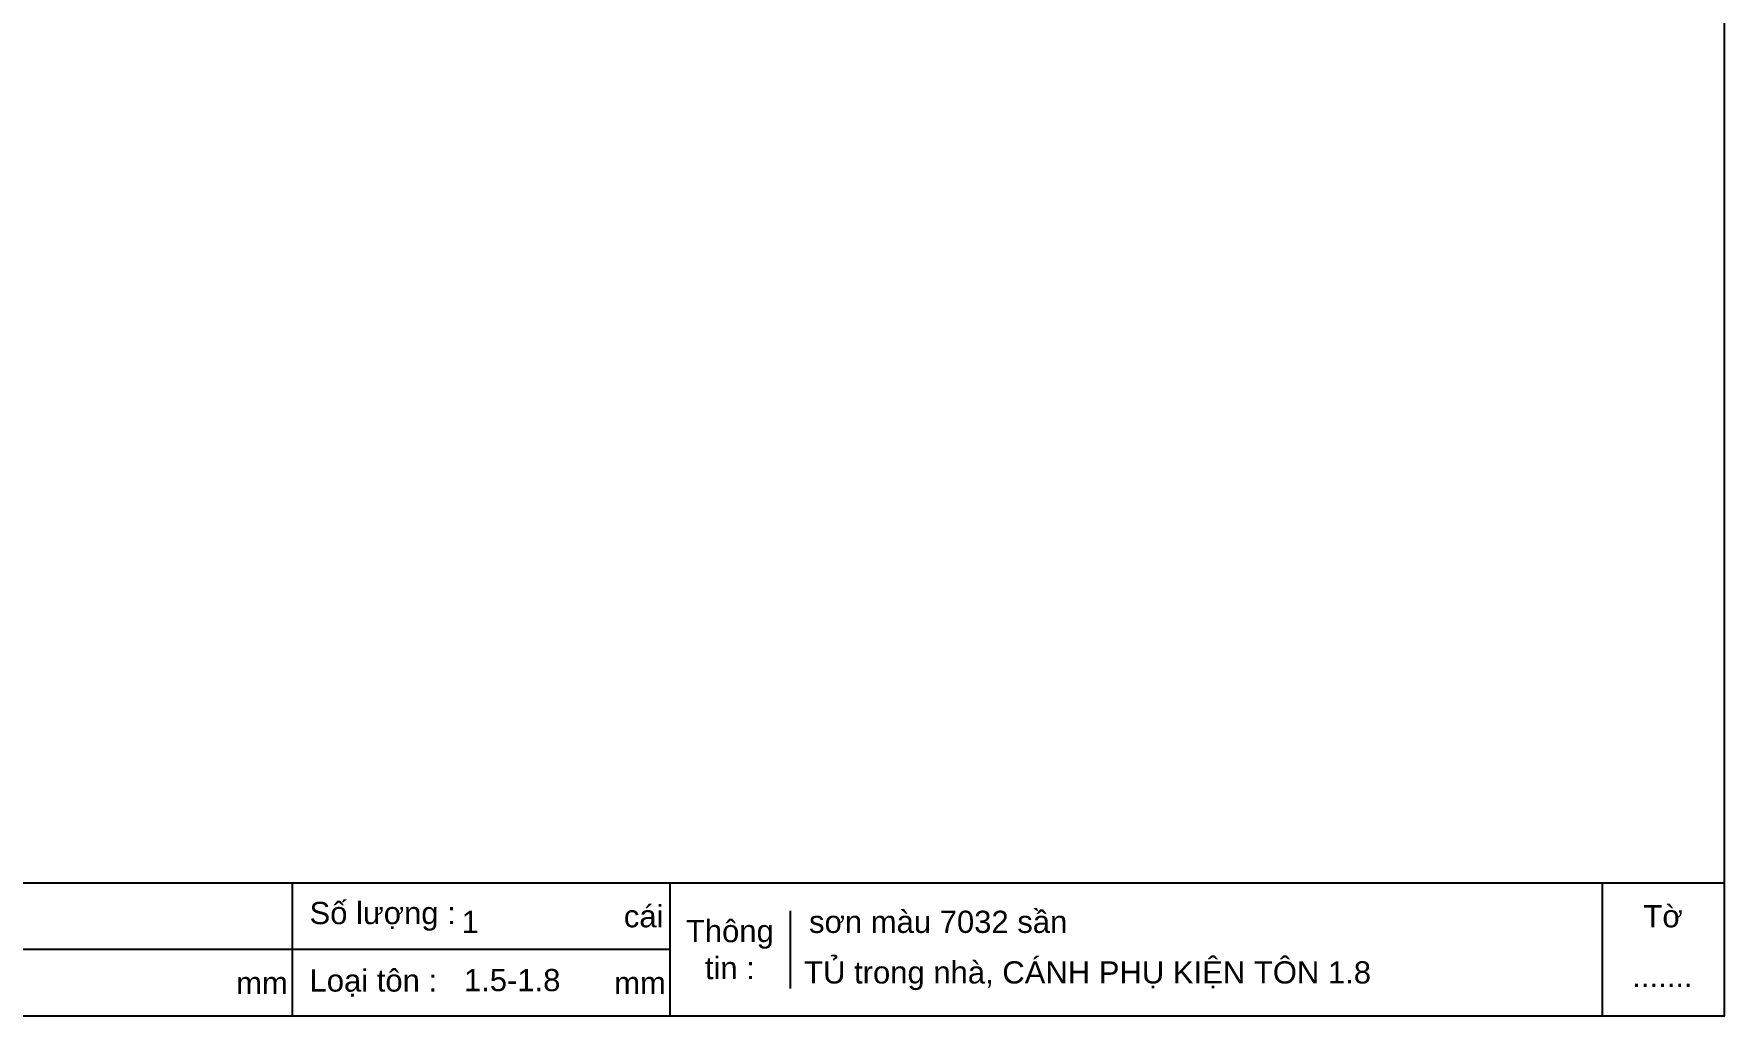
# Model space of a CAD drawing. Header units: millimetres. Extents: x 0 to 6523, y 0 to 4612.
# Drawn here: x 3178 to 6523, y 0 to 1944 of the extents above; entities that cross this region are included whole.
import ezdxf

# ---------------------------------------------------------------- set-up
doc = ezdxf.new("R2010")
doc.units = ezdxf.units.MM
doc.styles.add('Arial', font='arial.ttf')

# ---------------------------------------------------------------- blocks, each defined once
blk = doc.blocks.new('KHUNG CHUẨN')
at = {"color": 7}
for p, q in [((19889.2, -28535.2), (16919.2, -28535.2)), ((18599.2, -28535.2), (18599.2, -28655.2)), ((18939.2, -28535.2), (18939.2, -28655.2)), ((19779.2, -28535.2), (19779.2, -28655.2)), ((19047.6, -28560.2), (19047.6, -28630.2)), ((18939.2, -28595.2), (16919.2, -28595.2))]:
    blk.add_line(p, q, dxfattribs=at)
blk.add_lwpolyline([(16919.2, -26555.2), (19889.2, -26555.2), (19889.2, -28655.2), (16919.2, -28655.2)], close=True, dxfattribs=at)
at = {"color": 2, "char_height": 20, "style": 'Arial'}
for s, insert, width, attachment_point in [('  Số lượng :', (18599.2, -28565.2), 917.634, 4), ('cái', (18897.9, -28565.2), 63.517, 4), ('Tờ', (19834.2, -28565.2), 110, 5), ('Thông\\Ptin :', (18993.4, -28595.2), 108.311, 5), ('  Loại tôn :', (18599.2, -28625.2), 917.634, 4), ('mm', (18548.6, -28625.2), 73.831, 4), ('mm', (18889.2, -28625.2), 917.634, 4)]:
    blk.add_mtext(s, dxfattribs=dict(at, insert=insert, width=width, attachment_point=attachment_point))
at = {"color": 3, "style": 'Arial'}
for tag, p in [('#01', (17055.6, -28580.1)), ('#02', (17431.4, -28580.1)), ('#03', (18030.6, -28580.1)), ('#08', (18751.7, -28580.1)), ('#10', (19064.8, -28580.1)), ('#04', (17024.8, -28634.6)), ('#05', (17308.5, -28633)), ('#06', (17632.7, -28633.7)), ('#07', (18002, -28634.7)), ('#09', (18753.8, -28632.6)), ('#11', (19060.3, -28625.7)), ('#12', (19806.5, -28628.9))]:
    blk.add_attdef(tag, p, '', height=20, dxfattribs=at)

msp = doc.modelspace()

# ---------------------------------------------------------------- block references
at = {"color": 3}
ref = msp.add_blockref('KHUNG CHUẨN', (-37157.2, 62931), dxfattribs=dict(at, xscale=2.196150000008856, yscale=2.196150000008856, zscale=2.196150000008856))
ref.add_attrib('#08', '1', (4024.3, 164.8), dxfattribs={"color": 3, "height": 43.9, "style": 'Arial'})
ref.add_attrib('#09', '1.5-1.8', (4029, 49.5), dxfattribs={"color": 3, "height": 43.92, "style": 'Arial'})
ref.add_attrib('#10', 'sơn màu 7032 sần', (4711.9, 164.8), dxfattribs={"color": 3, "height": 43.923, "style": 'Arial'})
ref.add_attrib('#11', 'TỦ trong nhà, CÁNH PHỤ KIỆN TÔN 1.8', (4702.1, 64.7), dxfattribs={"color": 3, "height": 43.923, "style": 'Arial'})
ref.add_attrib('#12', '.......', (6340.7, 57.6), dxfattribs={"color": 3, "height": 43.92, "style": 'Arial'})

doc.saveas('drawing.dxf')
